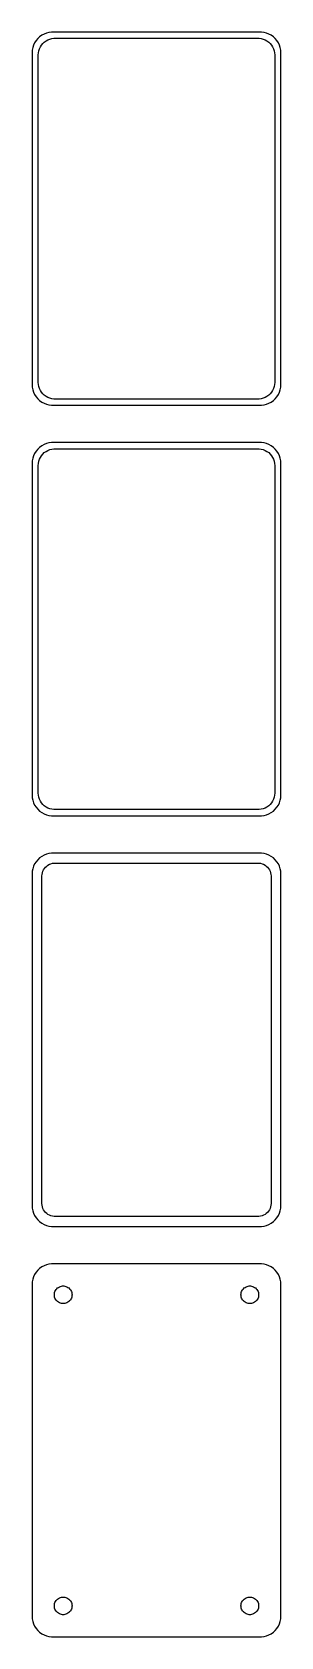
# Model space of a CAD drawing. Header units: metres. Extents: x -30 to 30, y 351 to 738.
import ezdxf

# ---------------------------------------------------------------- set-up
doc = ezdxf.new("R2010")
doc.units = ezdxf.units.M

msp = doc.modelspace()

# ---------------------------------------------------------------- linework, layer by layer
for p, q in [((-29.3815, 735.409), (-29.6489, 734.841)), ((-29.0451, 735.939), (-29.3815, 735.409)), ((-28.6448, 736.423), (-29.0451, 735.939)), ((-28.1871, 736.853), (-28.6448, 736.423)), ((-27.6791, 737.222), (-28.1871, 736.853)), ((-27.1289, 737.524), (-27.6791, 737.222)), ((-27.4159, 735.238), (-27.0497, 735.582)), ((-26.5451, 737.755), (-27.1289, 737.524)), ((-27.0497, 735.582), (-26.6433, 735.877)), ((-26.6433, 735.877), (-26.2031, 736.119)), ((-25.9369, 737.911), (-26.5451, 737.755)), ((-26.2031, 736.119), (-25.7361, 736.304)), ((-25.3139, 737.99), (-25.9369, 737.911)), ((-25.7361, 736.304), (-25.2495, 736.429)), ((25.3139, 737.99), (-25.3139, 737.99)), ((-25.2495, 736.429), (-24.7512, 736.492)), ((-24.7512, 736.492), (24.7512, 736.492)), ((24.7512, 736.492), (25.2495, 736.429)), ((25.2495, 736.429), (25.7361, 736.304)), ((25.9369, 737.911), (25.3139, 737.99)), ((25.7361, 736.304), (26.2031, 736.119)), ((26.5451, 737.755), (25.9369, 737.911)), ((26.2031, 736.119), (26.6433, 735.877)), ((27.1289, 737.524), (26.5451, 737.755)), ((26.6433, 735.877), (27.0497, 735.582)), ((27.0497, 735.582), (27.4159, 735.238)), ((27.6791, 737.222), (27.1289, 737.524)), ((28.1871, 736.853), (27.6791, 737.222)), ((28.6448, 736.423), (28.1871, 736.853)), ((29.0451, 735.939), (28.6448, 736.423)), ((29.3815, 735.409), (29.0451, 735.939)), ((29.6489, 734.841), (29.3815, 735.409)), ((-29.9606, 733.627), (-30, 733)), ((-30, 733), (-30, 653)), ((-29.8429, 734.243), (-29.9606, 733.627)), ((-29.6489, 734.841), (-29.8429, 734.243)), ((-28.5, 732.5), (-28.4684, 733.001)), ((-28.5, 653.5), (-28.5, 732.5)), ((-28.4684, 733.001), (-28.3743, 733.495)), ((-28.3743, 733.495), (-28.2191, 733.972)), ((-28.2191, 733.972), (-28.0052, 734.427)), ((-28.0052, 734.427), (-27.7361, 734.851)), ((-27.7361, 734.851), (-27.4159, 735.238)), ((27.4159, 735.238), (27.7361, 734.851)), ((27.7361, 734.851), (28.0052, 734.427)), ((28.0052, 734.427), (28.2191, 733.972)), ((28.2191, 733.972), (28.3743, 733.495)), ((28.3743, 733.495), (28.4684, 733.001)), ((28.4684, 733.001), (28.5, 732.5)), ((28.5, 732.5), (28.5, 653.5)), ((29.8429, 734.243), (29.6489, 734.841)), ((29.9606, 733.627), (29.8429, 734.243)), ((30, 733), (29.9606, 733.627)), ((30, 653), (30, 733)), ((-30, 653), (-29.9606, 652.373)), ((-29.9606, 652.373), (-29.8429, 651.757)), ((-29.8429, 651.757), (-29.6489, 651.159)), ((-29.6489, 651.159), (-29.3815, 650.591)), ((-29.3815, 650.591), (-29.0451, 650.061)), ((-28.4684, 652.999), (-28.5, 653.5)), ((-28.3743, 652.505), (-28.4684, 652.999)), ((-28.2191, 652.028), (-28.3743, 652.505)), ((-28.0052, 651.573), (-28.2191, 652.028)), ((-27.7361, 651.149), (-28.0052, 651.573)), ((-27.4159, 650.762), (-27.7361, 651.149)), ((-27.0497, 650.418), (-27.4159, 650.762)), ((-26.6433, 650.123), (-27.0497, 650.418)), ((27.0497, 650.418), (26.6433, 650.123)), ((27.4159, 650.762), (27.0497, 650.418)), ((27.7361, 651.149), (27.4159, 650.762)), ((28.0052, 651.573), (27.7361, 651.149)), ((28.2191, 652.028), (28.0052, 651.573)), ((28.3743, 652.505), (28.2191, 652.028)), ((28.4684, 652.999), (28.3743, 652.505)), ((28.5, 653.5), (28.4684, 652.999)), ((29.0451, 650.061), (29.3815, 650.591)), ((29.3815, 650.591), (29.6489, 651.159)), ((29.6489, 651.159), (29.8429, 651.757)), ((29.8429, 651.757), (29.9606, 652.373)), ((29.9606, 652.373), (30, 653)), ((-29.0451, 650.061), (-28.6448, 649.577)), ((-28.6448, 649.577), (-28.1871, 649.147)), ((-28.1871, 649.147), (-27.6791, 648.778)), ((-27.6791, 648.778), (-27.1289, 648.476)), ((-27.1289, 648.476), (-26.5451, 648.245)), ((-26.2031, 649.881), (-26.6433, 650.123)), ((-26.5451, 648.245), (-25.9369, 648.089)), ((-25.7361, 649.696), (-26.2031, 649.881)), ((-25.9369, 648.089), (-25.3139, 648.01)), ((-25.2495, 649.571), (-25.7361, 649.696)), ((-25.3139, 648.01), (25.3139, 648.01)), ((-24.7512, 649.508), (-25.2495, 649.571)), ((24.7512, 649.508), (-24.7512, 649.508)), ((25.2495, 649.571), (24.7512, 649.508)), ((25.7361, 649.696), (25.2495, 649.571)), ((25.3139, 648.01), (25.9369, 648.089)), ((26.2031, 649.881), (25.7361, 649.696)), ((25.9369, 648.089), (26.5451, 648.245)), ((26.6433, 650.123), (26.2031, 649.881)), ((26.5451, 648.245), (27.1289, 648.476)), ((27.1289, 648.476), (27.6791, 648.778)), ((27.6791, 648.778), (28.1871, 649.147)), ((28.1871, 649.147), (28.6448, 649.577)), ((28.6448, 649.577), (29.0451, 650.061)), ((-27.1289, 638.524), (-27.6791, 638.222)), ((-26.5451, 638.755), (-27.1289, 638.524)), ((-25.9369, 638.911), (-26.5451, 638.755)), ((-25.3139, 638.99), (-25.9369, 638.911)), ((25.3139, 638.99), (-25.3139, 638.99)), ((25.9369, 638.911), (25.3139, 638.99)), ((26.5451, 638.755), (25.9369, 638.911)), ((27.1289, 638.524), (26.5451, 638.755)), ((27.6791, 638.222), (27.1289, 638.524)), ((-29.8429, 635.243), (-29.9606, 634.627)), ((-29.6489, 635.841), (-29.8429, 635.243)), ((-29.3815, 636.409), (-29.6489, 635.841)), ((-29.0451, 636.939), (-29.3815, 636.409)), ((-28.6448, 637.423), (-29.0451, 636.939)), ((-28.1871, 637.853), (-28.6448, 637.423)), ((-28.3743, 634.495), (-28.2191, 634.972)), ((-28.2191, 634.972), (-28.0052, 635.427)), ((-27.6791, 638.222), (-28.1871, 637.853)), ((-28.0052, 635.427), (-27.7361, 635.851)), ((-27.7361, 635.851), (-27.4159, 636.238)), ((-27.4159, 636.238), (-27.0497, 636.582)), ((-27.0497, 636.582), (-26.6433, 636.877)), ((-26.6433, 636.877), (-26.2031, 637.119)), ((-26.2031, 637.119), (-25.7361, 637.304)), ((-25.7361, 637.304), (-25.2495, 637.429)), ((-25.2495, 637.429), (-24.7512, 637.492)), ((-24.7512, 637.492), (24.7512, 637.492)), ((24.7512, 637.492), (25.2495, 637.429)), ((25.2495, 637.429), (25.7361, 637.304)), ((25.7361, 637.304), (26.2031, 637.119)), ((26.2031, 637.119), (26.6433, 636.877)), ((26.6433, 636.877), (27.0497, 636.582)), ((27.0497, 636.582), (27.4159, 636.238)), ((27.4159, 636.238), (27.7361, 635.851)), ((28.1871, 637.853), (27.6791, 638.222)), ((27.7361, 635.851), (28.0052, 635.427)), ((28.0052, 635.427), (28.2191, 634.972)), ((28.6448, 637.423), (28.1871, 637.853)), ((28.2191, 634.972), (28.3743, 634.495)), ((29.0451, 636.939), (28.6448, 637.423)), ((29.3815, 636.409), (29.0451, 636.939)), ((29.6489, 635.841), (29.3815, 636.409)), ((29.8429, 635.243), (29.6489, 635.841)), ((29.9606, 634.627), (29.8429, 635.243)), ((-29.9606, 634.627), (-30, 634)), ((-30, 634), (-30, 554)), ((-28.5, 633.5), (-28.4684, 634.001)), ((-28.5, 554.5), (-28.5, 633.5)), ((-28.4684, 634.001), (-28.3743, 634.495)), ((28.3743, 634.495), (28.4684, 634.001)), ((28.4684, 634.001), (28.5, 633.5)), ((28.5, 633.5), (28.5, 554.5)), ((30, 634), (29.9606, 634.627)), ((30, 554), (30, 634)), ((-30, 554), (-29.9606, 553.373)), ((-28.4684, 553.999), (-28.5, 554.5)), ((-28.3743, 553.505), (-28.4684, 553.999)), ((-28.2191, 553.028), (-28.3743, 553.505)), ((28.3743, 553.505), (28.2191, 553.028)), ((28.4684, 553.999), (28.3743, 553.505)), ((28.5, 554.5), (28.4684, 553.999)), ((29.9606, 553.373), (30, 554)), ((-29.9606, 553.373), (-29.8429, 552.757)), ((-29.8429, 552.757), (-29.6489, 552.159)), ((-29.6489, 552.159), (-29.3815, 551.591)), ((-29.3815, 551.591), (-29.0451, 551.061)), ((-29.0451, 551.061), (-28.6448, 550.577)), ((-28.6448, 550.577), (-28.1871, 550.147)), ((-28.0052, 552.573), (-28.2191, 553.028)), ((-28.1871, 550.147), (-27.6791, 549.778)), ((-27.7361, 552.149), (-28.0052, 552.573)), ((-27.4159, 551.762), (-27.7361, 552.149)), ((-27.6791, 549.778), (-27.1289, 549.476)), ((-27.0497, 551.418), (-27.4159, 551.762)), ((-26.6433, 551.123), (-27.0497, 551.418)), ((-26.2031, 550.881), (-26.6433, 551.123)), ((-25.7361, 550.696), (-26.2031, 550.881)), ((-25.2495, 550.571), (-25.7361, 550.696)), ((-24.7512, 550.508), (-25.2495, 550.571)), ((24.7512, 550.508), (-24.7512, 550.508)), ((25.2495, 550.571), (24.7512, 550.508)), ((25.7361, 550.696), (25.2495, 550.571)), ((26.2031, 550.881), (25.7361, 550.696)), ((26.6433, 551.123), (26.2031, 550.881)), ((27.0497, 551.418), (26.6433, 551.123)), ((27.4159, 551.762), (27.0497, 551.418)), ((27.1289, 549.476), (27.6791, 549.778)), ((27.7361, 552.149), (27.4159, 551.762)), ((27.6791, 549.778), (28.1871, 550.147)), ((28.0052, 552.573), (27.7361, 552.149)), ((28.2191, 553.028), (28.0052, 552.573)), ((28.1871, 550.147), (28.6448, 550.577)), ((28.6448, 550.577), (29.0451, 551.061)), ((29.0451, 551.061), (29.3815, 551.591)), ((29.3815, 551.591), (29.6489, 552.159)), ((29.6489, 552.159), (29.8429, 552.757)), ((29.8429, 552.757), (29.9606, 553.373)), ((-27.1289, 549.476), (-26.5451, 549.245)), ((-26.5451, 549.245), (-25.9369, 549.089)), ((-25.9369, 549.089), (-25.3139, 549.01)), ((-25.3139, 549.01), (25.3139, 549.01)), ((25.3139, 549.01), (25.9369, 549.089)), ((25.9369, 549.089), (26.5451, 549.245)), ((26.5451, 549.245), (27.1289, 549.476)), ((-29.0451, 537.939), (-29.3815, 537.409)), ((-28.6448, 538.423), (-29.0451, 537.939)), ((-28.1871, 538.853), (-28.6448, 538.423)), ((-27.6791, 539.222), (-28.1871, 538.853)), ((-27.1289, 539.524), (-27.6791, 539.222)), ((-26.5451, 539.755), (-27.1289, 539.524)), ((-25.9369, 539.911), (-26.5451, 539.755)), ((-25.3139, 539.99), (-25.9369, 539.911)), ((25.3139, 539.99), (-25.3139, 539.99)), ((25.9369, 539.911), (25.3139, 539.99)), ((26.5451, 539.755), (25.9369, 539.911)), ((27.1289, 539.524), (26.5451, 539.755)), ((27.6791, 539.222), (27.1289, 539.524)), ((28.1871, 538.853), (27.6791, 539.222)), ((28.6448, 538.423), (28.1871, 538.853)), ((29.0451, 537.939), (28.6448, 538.423)), ((29.3815, 537.409), (29.0451, 537.939)), ((-29.9606, 535.627), (-30, 535)), ((-30, 535), (-30, 455)), ((-29.8429, 536.243), (-29.9606, 535.627)), ((-29.6489, 536.841), (-29.8429, 536.243)), ((-29.3815, 537.409), (-29.6489, 536.841)), ((-27.6129, 534.5), (-27.5884, 534.89)), ((-27.6129, 455.5), (-27.6129, 534.5)), ((-27.5884, 534.89), (-27.5151, 535.274)), ((-27.5151, 535.274), (-27.3943, 535.646)), ((-27.3943, 535.646), (-27.2279, 536)), ((-27.2279, 536), (-27.0184, 536.33)), ((-27.0184, 536.33), (-26.7692, 536.631)), ((-26.7692, 536.631), (-26.4842, 536.899)), ((-26.4842, 536.899), (-26.168, 537.128)), ((-26.168, 537.128), (-25.8254, 537.317)), ((-25.8254, 537.317), (-25.4619, 537.461)), ((-25.4619, 537.461), (-25.0833, 537.558)), ((-25.0833, 537.558), (-24.6954, 537.607)), ((-24.6954, 537.607), (24.6954, 537.607)), ((24.6954, 537.607), (25.0833, 537.558)), ((25.0833, 537.558), (25.4619, 537.461)), ((25.4619, 537.461), (25.8254, 537.317)), ((25.8254, 537.317), (26.168, 537.128)), ((26.168, 537.128), (26.4842, 536.899)), ((26.4842, 536.899), (26.7692, 536.631)), ((26.7692, 536.631), (27.0184, 536.33)), ((27.0184, 536.33), (27.2279, 536)), ((27.2279, 536), (27.3943, 535.646)), ((27.3943, 535.646), (27.5151, 535.274)), ((27.5151, 535.274), (27.5884, 534.89)), ((27.5884, 534.89), (27.6129, 534.5)), ((27.6129, 534.5), (27.6129, 455.5)), ((29.6489, 536.841), (29.3815, 537.409)), ((29.8429, 536.243), (29.6489, 536.841)), ((29.9606, 535.627), (29.8429, 536.243)), ((30, 535), (29.9606, 535.627)), ((30, 455), (30, 535)), ((-30, 455), (-29.9606, 454.373)), ((-29.9606, 454.373), (-29.8429, 453.757)), ((-29.8429, 453.757), (-29.6489, 453.159)), ((-29.6489, 453.159), (-29.3815, 452.591)), ((-27.5884, 455.11), (-27.6129, 455.5)), ((-27.5151, 454.726), (-27.5884, 455.11)), ((-27.3943, 454.354), (-27.5151, 454.726)), ((-27.2279, 454), (-27.3943, 454.354)), ((-27.0184, 453.67), (-27.2279, 454)), ((-26.7692, 453.369), (-27.0184, 453.67)), ((-26.4842, 453.101), (-26.7692, 453.369)), ((-26.168, 452.872), (-26.4842, 453.101)), ((-25.8254, 452.683), (-26.168, 452.872)), ((26.168, 452.872), (25.8254, 452.683)), ((26.4842, 453.101), (26.168, 452.872)), ((26.7692, 453.369), (26.4842, 453.101)), ((27.0184, 453.67), (26.7692, 453.369)), ((27.2279, 454), (27.0184, 453.67)), ((27.3943, 454.354), (27.2279, 454)), ((27.5151, 454.726), (27.3943, 454.354)), ((27.5884, 455.11), (27.5151, 454.726)), ((27.6129, 455.5), (27.5884, 455.11)), ((29.3815, 452.591), (29.6489, 453.159)), ((29.6489, 453.159), (29.8429, 453.757)), ((29.8429, 453.757), (29.9606, 454.373)), ((29.9606, 454.373), (30, 455)), ((-29.3815, 452.591), (-29.0451, 452.061)), ((-29.0451, 452.061), (-28.6448, 451.577)), ((-28.6448, 451.577), (-28.1871, 451.147)), ((-28.1871, 451.147), (-27.6791, 450.778)), ((-27.6791, 450.778), (-27.1289, 450.476)), ((-27.1289, 450.476), (-26.5451, 450.245)), ((-26.5451, 450.245), (-25.9369, 450.089)), ((-25.9369, 450.089), (-25.3139, 450.01)), ((-25.4619, 452.539), (-25.8254, 452.683)), ((-25.0833, 452.442), (-25.4619, 452.539)), ((-25.3139, 450.01), (25.3139, 450.01)), ((-24.6954, 452.393), (-25.0833, 452.442)), ((24.6954, 452.393), (-24.6954, 452.393)), ((25.0833, 452.442), (24.6954, 452.393)), ((25.4619, 452.539), (25.0833, 452.442)), ((25.3139, 450.01), (25.9369, 450.089)), ((25.8254, 452.683), (25.4619, 452.539)), ((25.9369, 450.089), (26.5451, 450.245)), ((26.5451, 450.245), (27.1289, 450.476)), ((27.1289, 450.476), (27.6791, 450.778)), ((27.6791, 450.778), (28.1871, 451.147)), ((28.1871, 451.147), (28.6448, 451.577)), ((28.6448, 451.577), (29.0451, 452.061)), ((29.0451, 452.061), (29.3815, 452.591)), ((-29.6489, 437.841), (-29.8429, 437.243)), ((-29.3815, 438.409), (-29.6489, 437.841)), ((-29.0451, 438.939), (-29.3815, 438.409)), ((-28.6448, 439.423), (-29.0451, 438.939)), ((-28.1871, 439.853), (-28.6448, 439.423)), ((-27.6791, 440.222), (-28.1871, 439.853)), ((-27.1289, 440.524), (-27.6791, 440.222)), ((-26.5451, 440.755), (-27.1289, 440.524)), ((-25.9369, 440.911), (-26.5451, 440.755)), ((-25.3139, 440.99), (-25.9369, 440.911)), ((25.3139, 440.99), (-25.3139, 440.99)), ((25.9369, 440.911), (25.3139, 440.99)), ((26.5451, 440.755), (25.9369, 440.911)), ((27.1289, 440.524), (26.5451, 440.755)), ((27.6791, 440.222), (27.1289, 440.524)), ((28.1871, 439.853), (27.6791, 440.222)), ((28.6448, 439.423), (28.1871, 439.853)), ((29.0451, 438.939), (28.6448, 439.423)), ((29.3815, 438.409), (29.0451, 438.939)), ((29.6489, 437.841), (29.3815, 438.409)), ((29.8429, 437.243), (29.6489, 437.841)), ((-29.9606, 436.627), (-30, 436)), ((-30, 436), (-30, 356)), ((-29.8429, 437.243), (-29.9606, 436.627)), ((-24.6353, 433.5), (-24.6185, 433.768)), ((-24.6185, 433.232), (-24.6353, 433.5)), ((-24.6185, 433.768), (-24.5682, 434.031)), ((-24.5682, 434.031), (-24.4853, 434.286)), ((-24.4853, 434.286), (-24.3712, 434.529)), ((-24.3712, 434.529), (-24.2275, 434.755)), ((-24.2275, 434.755), (-24.0565, 434.962)), ((-24.0565, 434.962), (-23.8611, 435.145)), ((-23.8611, 435.145), (-23.6441, 435.303)), ((-23.6441, 435.303), (-23.4091, 435.432)), ((-23.4091, 435.432), (-23.1598, 435.531)), ((-23.1598, 435.531), (-22.9001, 435.597)), ((-22.9001, 435.597), (-22.6341, 435.631)), ((-22.6341, 435.631), (-22.3659, 435.631)), ((-22.3659, 435.631), (-22.0999, 435.597)), ((-22.0999, 435.597), (-21.8401, 435.531)), ((-21.8401, 435.531), (-21.5908, 435.432)), ((-21.5908, 435.432), (-21.3559, 435.303)), ((-21.3559, 435.303), (-21.1389, 435.145)), ((-21.1389, 435.145), (-20.9434, 434.962)), ((-20.9434, 434.962), (-20.7725, 434.755)), ((-20.7725, 434.755), (-20.6288, 434.529)), ((-20.6288, 434.529), (-20.5146, 434.286)), ((-20.5146, 434.286), (-20.4318, 434.031)), ((-20.4318, 434.031), (-20.3815, 433.768)), ((-20.3815, 433.768), (-20.3647, 433.5)), ((-20.3647, 433.5), (-20.3815, 433.232)), ((20.3647, 433.5), (20.3815, 433.768)), ((20.3815, 433.232), (20.3647, 433.5)), ((20.3815, 433.768), (20.4318, 434.031)), ((20.4318, 434.031), (20.5146, 434.286)), ((20.5146, 434.286), (20.6288, 434.529)), ((20.6288, 434.529), (20.7725, 434.755)), ((20.7725, 434.755), (20.9434, 434.962)), ((20.9434, 434.962), (21.1389, 435.145)), ((21.1389, 435.145), (21.3559, 435.303)), ((21.3559, 435.303), (21.5908, 435.432)), ((21.5908, 435.432), (21.8401, 435.531)), ((21.8401, 435.531), (22.0999, 435.597)), ((22.0999, 435.597), (22.3659, 435.631)), ((22.3659, 435.631), (22.6341, 435.631)), ((22.6341, 435.631), (22.9001, 435.597)), ((22.9001, 435.597), (23.1598, 435.531)), ((23.1598, 435.531), (23.4091, 435.432)), ((23.4091, 435.432), (23.6441, 435.303)), ((23.6441, 435.303), (23.8611, 435.145)), ((23.8611, 435.145), (24.0565, 434.962)), ((24.0565, 434.962), (24.2275, 434.755)), ((24.2275, 434.755), (24.3712, 434.529)), ((24.3712, 434.529), (24.4853, 434.286)), ((24.4853, 434.286), (24.5682, 434.031)), ((24.5682, 434.031), (24.6185, 433.768)), ((24.6185, 433.768), (24.6353, 433.5)), ((24.6353, 433.5), (24.6185, 433.232)), ((29.9606, 436.627), (29.8429, 437.243)), ((30, 436), (29.9606, 436.627)), ((30, 356), (30, 436)), ((-24.5682, 432.969), (-24.6185, 433.232)), ((-24.4853, 432.714), (-24.5682, 432.969)), ((-24.3712, 432.471), (-24.4853, 432.714)), ((-24.2275, 432.245), (-24.3712, 432.471)), ((-24.0565, 432.038), (-24.2275, 432.245)), ((-23.8611, 431.855), (-24.0565, 432.038)), ((-23.6441, 431.697), (-23.8611, 431.855)), ((-23.4091, 431.568), (-23.6441, 431.697)), ((-23.1598, 431.469), (-23.4091, 431.568)), ((-22.9001, 431.403), (-23.1598, 431.469)), ((-22.6341, 431.369), (-22.9001, 431.403)), ((-22.3659, 431.369), (-22.6341, 431.369)), ((-22.0999, 431.403), (-22.3659, 431.369)), ((-21.8401, 431.469), (-22.0999, 431.403)), ((-21.5908, 431.568), (-21.8401, 431.469)), ((-21.3559, 431.697), (-21.5908, 431.568)), ((-21.1389, 431.855), (-21.3559, 431.697)), ((-20.9434, 432.038), (-21.1389, 431.855)), ((-20.7725, 432.245), (-20.9434, 432.038)), ((-20.6288, 432.471), (-20.7725, 432.245)), ((-20.5146, 432.714), (-20.6288, 432.471)), ((-20.4318, 432.969), (-20.5146, 432.714)), ((-20.3815, 433.232), (-20.4318, 432.969)), ((20.4318, 432.969), (20.3815, 433.232)), ((20.5146, 432.714), (20.4318, 432.969)), ((20.6288, 432.471), (20.5146, 432.714)), ((20.7725, 432.245), (20.6288, 432.471)), ((20.9434, 432.038), (20.7725, 432.245)), ((21.1389, 431.855), (20.9434, 432.038)), ((21.3559, 431.697), (21.1389, 431.855)), ((21.5908, 431.568), (21.3559, 431.697)), ((21.8401, 431.469), (21.5908, 431.568)), ((22.0999, 431.403), (21.8401, 431.469)), ((22.3659, 431.369), (22.0999, 431.403)), ((22.6341, 431.369), (22.3659, 431.369)), ((22.9001, 431.403), (22.6341, 431.369)), ((23.1598, 431.469), (22.9001, 431.403)), ((23.4091, 431.568), (23.1598, 431.469)), ((23.6441, 431.697), (23.4091, 431.568)), ((23.8611, 431.855), (23.6441, 431.697)), ((24.0565, 432.038), (23.8611, 431.855)), ((24.2275, 432.245), (24.0565, 432.038)), ((24.3712, 432.471), (24.2275, 432.245)), ((24.4853, 432.714), (24.3712, 432.471)), ((24.5682, 432.969), (24.4853, 432.714)), ((24.6185, 433.232), (24.5682, 432.969)), ((-24.2275, 359.755), (-24.0565, 359.962)), ((-24.0565, 359.962), (-23.8611, 360.145)), ((-23.8611, 360.145), (-23.6441, 360.303)), ((-23.6441, 360.303), (-23.4091, 360.432)), ((-23.4091, 360.432), (-23.1598, 360.531)), ((-23.1598, 360.531), (-22.9001, 360.597)), ((-22.9001, 360.597), (-22.6341, 360.631)), ((-22.6341, 360.631), (-22.3659, 360.631)), ((-22.3659, 360.631), (-22.0999, 360.597)), ((-22.0999, 360.597), (-21.8401, 360.531)), ((-21.8401, 360.531), (-21.5908, 360.432)), ((-21.5908, 360.432), (-21.3559, 360.303)), ((-21.3559, 360.303), (-21.1389, 360.145)), ((-21.1389, 360.145), (-20.9434, 359.962)), ((-20.9434, 359.962), (-20.7725, 359.755)), ((20.7725, 359.755), (20.9434, 359.962)), ((20.9434, 359.962), (21.1389, 360.145)), ((21.1389, 360.145), (21.3559, 360.303)), ((21.3559, 360.303), (21.5908, 360.432)), ((21.5908, 360.432), (21.8401, 360.531)), ((21.8401, 360.531), (22.0999, 360.597)), ((22.0999, 360.597), (22.3659, 360.631)), ((22.3659, 360.631), (22.6341, 360.631)), ((22.6341, 360.631), (22.9001, 360.597)), ((22.9001, 360.597), (23.1598, 360.531)), ((23.1598, 360.531), (23.4091, 360.432)), ((23.4091, 360.432), (23.6441, 360.303)), ((23.6441, 360.303), (23.8611, 360.145)), ((23.8611, 360.145), (24.0565, 359.962)), ((24.0565, 359.962), (24.2275, 359.755)), ((-24.6353, 358.5), (-24.6185, 358.768)), ((-24.6185, 358.232), (-24.6353, 358.5)), ((-24.6185, 358.768), (-24.5682, 359.031)), ((-24.5682, 357.969), (-24.6185, 358.232)), ((-24.5682, 359.031), (-24.4853, 359.286)), ((-24.4853, 357.714), (-24.5682, 357.969)), ((-24.4853, 359.286), (-24.3712, 359.529)), ((-24.3712, 357.471), (-24.4853, 357.714)), ((-24.3712, 359.529), (-24.2275, 359.755)), ((-24.2275, 357.245), (-24.3712, 357.471)), ((-24.0565, 357.038), (-24.2275, 357.245)), ((-23.8611, 356.855), (-24.0565, 357.038)), ((-23.6441, 356.697), (-23.8611, 356.855)), ((-23.4091, 356.568), (-23.6441, 356.697)), ((-23.1598, 356.469), (-23.4091, 356.568)), ((-22.9001, 356.403), (-23.1598, 356.469)), ((-22.6341, 356.369), (-22.9001, 356.403)), ((-22.3659, 356.369), (-22.6341, 356.369)), ((-22.0999, 356.403), (-22.3659, 356.369)), ((-21.8401, 356.469), (-22.0999, 356.403)), ((-21.5908, 356.568), (-21.8401, 356.469)), ((-21.3559, 356.697), (-21.5908, 356.568)), ((-21.1389, 356.855), (-21.3559, 356.697)), ((-20.9434, 357.038), (-21.1389, 356.855)), ((-20.7725, 357.245), (-20.9434, 357.038)), ((-20.7725, 359.755), (-20.6288, 359.529)), ((-20.6288, 357.471), (-20.7725, 357.245)), ((-20.6288, 359.529), (-20.5146, 359.286)), ((-20.5146, 357.714), (-20.6288, 357.471)), ((-20.5146, 359.286), (-20.4318, 359.031)), ((-20.4318, 357.969), (-20.5146, 357.714)), ((-20.4318, 359.031), (-20.3815, 358.768)), ((-20.3815, 358.232), (-20.4318, 357.969)), ((-20.3815, 358.768), (-20.3647, 358.5)), ((-20.3647, 358.5), (-20.3815, 358.232)), ((20.3647, 358.5), (20.3815, 358.768)), ((20.3815, 358.232), (20.3647, 358.5)), ((20.3815, 358.768), (20.4318, 359.031)), ((20.4318, 357.969), (20.3815, 358.232)), ((20.4318, 359.031), (20.5146, 359.286)), ((20.5146, 357.714), (20.4318, 357.969)), ((20.5146, 359.286), (20.6288, 359.529)), ((20.6288, 357.471), (20.5146, 357.714)), ((20.6288, 359.529), (20.7725, 359.755)), ((20.7725, 357.245), (20.6288, 357.471)), ((20.9434, 357.038), (20.7725, 357.245)), ((21.1389, 356.855), (20.9434, 357.038)), ((21.3559, 356.697), (21.1389, 356.855)), ((21.5908, 356.568), (21.3559, 356.697)), ((21.8401, 356.469), (21.5908, 356.568)), ((22.0999, 356.403), (21.8401, 356.469)), ((22.3659, 356.369), (22.0999, 356.403)), ((22.6341, 356.369), (22.3659, 356.369)), ((22.9001, 356.403), (22.6341, 356.369)), ((23.1598, 356.469), (22.9001, 356.403)), ((23.4091, 356.568), (23.1598, 356.469)), ((23.6441, 356.697), (23.4091, 356.568)), ((23.8611, 356.855), (23.6441, 356.697)), ((24.0565, 357.038), (23.8611, 356.855)), ((24.2275, 357.245), (24.0565, 357.038)), ((24.2275, 359.755), (24.3712, 359.529)), ((24.3712, 357.471), (24.2275, 357.245)), ((24.3712, 359.529), (24.4853, 359.286)), ((24.4853, 357.714), (24.3712, 357.471)), ((24.4853, 359.286), (24.5682, 359.031)), ((24.5682, 357.969), (24.4853, 357.714)), ((24.5682, 359.031), (24.6185, 358.768)), ((24.6185, 358.232), (24.5682, 357.969)), ((24.6185, 358.768), (24.6353, 358.5)), ((24.6353, 358.5), (24.6185, 358.232)), ((-30, 356), (-29.9606, 355.373)), ((-29.9606, 355.373), (-29.8429, 354.757)), ((-29.8429, 354.757), (-29.6489, 354.159)), ((-29.6489, 354.159), (-29.3815, 353.591)), ((-29.3815, 353.591), (-29.0451, 353.061)), ((-29.0451, 353.061), (-28.6448, 352.577)), ((-28.6448, 352.577), (-28.1871, 352.147)), ((28.1871, 352.147), (28.6448, 352.577)), ((28.6448, 352.577), (29.0451, 353.061)), ((29.0451, 353.061), (29.3815, 353.591)), ((29.3815, 353.591), (29.6489, 354.159)), ((29.6489, 354.159), (29.8429, 354.757)), ((29.8429, 354.757), (29.9606, 355.373)), ((29.9606, 355.373), (30, 356)), ((-28.1871, 352.147), (-27.6791, 351.778)), ((-27.6791, 351.778), (-27.1289, 351.476)), ((-27.1289, 351.476), (-26.5451, 351.245)), ((-26.5451, 351.245), (-25.9369, 351.089)), ((-25.9369, 351.089), (-25.3139, 351.01)), ((-25.3139, 351.01), (25.3139, 351.01)), ((25.3139, 351.01), (25.9369, 351.089)), ((25.9369, 351.089), (26.5451, 351.245)), ((26.5451, 351.245), (27.1289, 351.476)), ((27.1289, 351.476), (27.6791, 351.778)), ((27.6791, 351.778), (28.1871, 352.147))]:
    msp.add_line(p, q)

doc.saveas('drawing.dxf')
